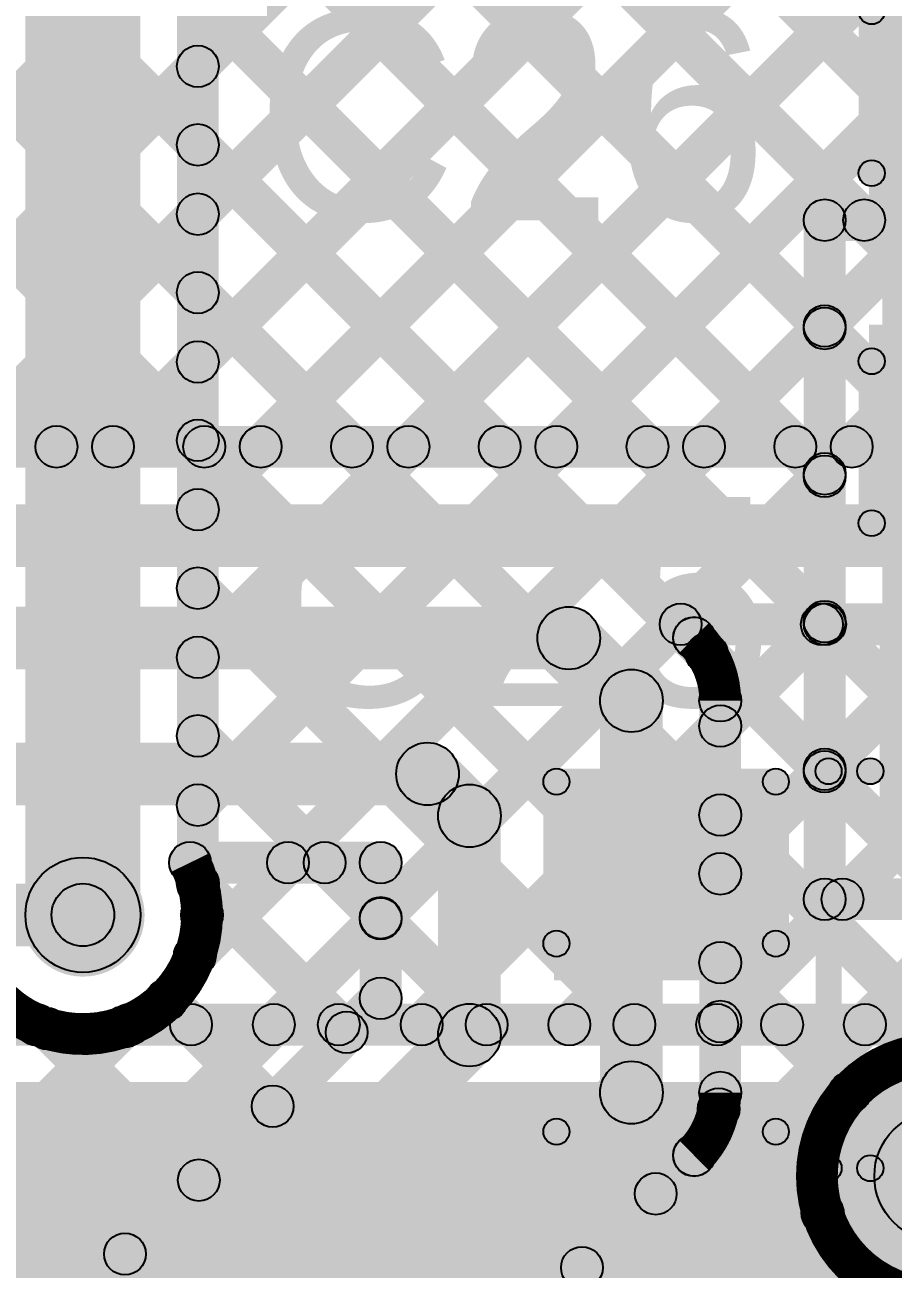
# Model space of a CAD drawing. Header units: millimetres. Extents: x -0.28 to 3.03, y -0.05 to 3.12.
# Drawn here: x 1.9059 to 2.0721, y 0.7982 to 1.0364 of the extents above; entities that cross this region are included whole.
import ezdxf

# ---------------------------------------------------------------- set-up
doc = ezdxf.new("R2010")
doc.units = ezdxf.units.MM
doc.header["$MEASUREMENT"] = 0
for name, color, linetype in [('BottomLayer', 5, 'Continuous'), ('TopLayer', 1, 'Continuous'), ('TopOverlay', 2, 'Continuous'), ('TopPaste', 8, 'Continuous'), ('TopSolder', 216, 'Continuous'), ('ViaHoleLayer', 16, 'Continuous')]:
    doc.layers.add(name, color=color, linetype=linetype)

# ---------------------------------------------------------------- blocks, each defined once
blk = doc.blocks.new('NTGD1100LT1G_22')
at = {"layer": 'TopLayer'}
for points in [[(-0.06299, 0.04921), (-0.02559, 0.04921), (-0.02559, 0.02559), (-0.06299, 0.02559)], [(0.02559, 0.04921), (0.06299, 0.04921), (0.06299, 0.02559), (0.02559, 0.02559)], [(-0.06299, 0.01181), (-0.02559, 0.01181), (-0.02559, -0.01181), (-0.06299, -0.01181)], [(0.02559, 0.01181), (0.06299, 0.01181), (0.06299, -0.01181), (0.02559, -0.01181)], [(-0.06299, -0.02559), (-0.02559, -0.02559), (-0.02559, -0.04921), (-0.06299, -0.04921)], [(0.02559, -0.02559), (0.06299, -0.02559), (0.06299, -0.04921), (0.02559, -0.04921)]]:
    blk.add_hatch(color=1, dxfattribs=at).paths.add_polyline_path(points)
at = {"layer": 'TopOverlay'}
h = blk.add_hatch(color=2, dxfattribs=at)
edge = h.paths.add_edge_path()
edge.add_arc((-0.038, 0.063), 0.0025, 0, 360)
h = blk.add_hatch(color=2, dxfattribs=at)
edge = h.paths.add_edge_path()
edge.add_arc((-0.038, 0.063), 0.0025, 0, 360)
for points in [[(0.038, 0.0655), (0.038, 0.0605), (-0.038, 0.0605), (-0.038, 0.0655)], [(-0.0355, 0.055), (-0.0405, 0.055), (-0.0405, 0.063), (-0.0355, 0.063)], [(0.0405, 0.055), (0.0355, 0.055), (0.0355, 0.063), (0.0405, 0.063)], [(-0.0355, -0.063), (-0.0405, -0.063), (-0.0405, -0.055), (-0.0355, -0.055)], [(0.0405, -0.063), (0.0355, -0.063), (0.0355, -0.055), (0.0405, -0.055)], [(0.038, -0.0605), (0.038, -0.0655), (-0.038, -0.0655), (-0.038, -0.0605)]]:
    blk.add_hatch(color=2, dxfattribs=at).paths.add_polyline_path(points)
h = blk.add_hatch(color=2, dxfattribs=at)
edge = h.paths.add_edge_path()
edge.add_arc((0.038, 0.063), 0.0025, 0, 360)
h = blk.add_hatch(color=2, dxfattribs=at)
edge = h.paths.add_edge_path()
edge.add_arc((0.038, 0.063), 0.0025, 0, 360)
h = blk.add_hatch(color=2, dxfattribs=at)
edge = h.paths.add_edge_path()
edge.add_arc((-0.051, 0.06), 0.0025, 0, 360)
h = blk.add_hatch(color=2, dxfattribs=at)
edge = h.paths.add_edge_path()
edge.add_arc((-0.045, 0.06), 0.0025, 0, 360)
h = blk.add_hatch(color=2, dxfattribs=at)
edge = h.paths.add_edge_path()
edge.add_arc((-0.038, 0.055), 0.0025, 0, 360)
h = blk.add_hatch(color=2, dxfattribs=at)
edge = h.paths.add_edge_path()
edge.add_arc((0.038, 0.055), 0.0025, 0, 360)
h = blk.add_hatch(color=2, dxfattribs=at)
edge = h.paths.add_edge_path()
edge.add_arc((-0.038, -0.055), 0.0025, 0, 360)
h = blk.add_hatch(color=2, dxfattribs=at)
edge = h.paths.add_edge_path()
edge.add_arc((0.038, -0.055), 0.0025, 0, 360)
h = blk.add_hatch(color=2, dxfattribs=at)
edge = h.paths.add_edge_path()
edge.add_arc((-0.038, -0.063), 0.0025, 0, 360)
h = blk.add_hatch(color=2, dxfattribs=at)
edge = h.paths.add_edge_path()
edge.add_arc((-0.038, -0.063), 0.0025, 0, 360)
h = blk.add_hatch(color=2, dxfattribs=at)
edge = h.paths.add_edge_path()
edge.add_arc((0.038, -0.063), 0.0025, 0, 360)
h = blk.add_hatch(color=2, dxfattribs=at)
edge = h.paths.add_edge_path()
edge.add_arc((0.038, -0.063), 0.0025, 0, 360)
at = {"layer": 'TopPaste'}
for points in [[(-0.06299, 0.04921), (-0.02559, 0.04921), (-0.02559, 0.02559), (-0.06299, 0.02559)], [(0.02559, 0.04921), (0.06299, 0.04921), (0.06299, 0.02559), (0.02559, 0.02559)], [(-0.06299, 0.01181), (-0.02559, 0.01181), (-0.02559, -0.01181), (-0.06299, -0.01181)], [(0.02559, 0.01181), (0.06299, 0.01181), (0.06299, -0.01181), (0.02559, -0.01181)], [(-0.06299, -0.02559), (-0.02559, -0.02559), (-0.02559, -0.04921), (-0.06299, -0.04921)], [(0.02559, -0.02559), (0.06299, -0.02559), (0.06299, -0.04921), (0.02559, -0.04921)]]:
    blk.add_hatch(color=8, dxfattribs=at).paths.add_polyline_path(points)
at = {"layer": 'TopSolder'}
for points in [[(-0.06699, 0.05321), (-0.02159, 0.05321), (-0.02159, 0.02159), (-0.06699, 0.02159)], [(0.02159, 0.05321), (0.06699, 0.05321), (0.06699, 0.02159), (0.02159, 0.02159)], [(-0.06699, 0.01581), (-0.02159, 0.01581), (-0.02159, -0.01581), (-0.06699, -0.01581)], [(0.02159, 0.01581), (0.06699, 0.01581), (0.06699, -0.01581), (0.02159, -0.01581)], [(-0.06699, -0.02159), (-0.02159, -0.02159), (-0.02159, -0.05321), (-0.06699, -0.05321)], [(0.02159, -0.02159), (0.06699, -0.02159), (0.06699, -0.05321), (0.02159, -0.05321)]]:
    blk.add_hatch(color=216, dxfattribs=at).paths.add_polyline_path(points)
at = {"layer": 'TopOverlay', "const_width": 0.005}
blk.add_lwpolyline([(-0.045, 0.06, 1), (-0.051, 0.06, 1)], format="xyb", close=True, dxfattribs=at)
at = {"layer": 'TopOverlay'}
for centre in [(-0.038, 0.063), (-0.038, 0.063), (0.038, 0.063), (0.038, 0.063), (-0.051, 0.06), (-0.045, 0.06), (-0.038, 0.055), (0.038, 0.055), (-0.038, -0.055), (0.038, -0.055), (-0.038, -0.063), (-0.038, -0.063), (0.038, -0.063), (0.038, -0.063)]:
    blk.add_circle(centre, 0.0025, dxfattribs=at)
blk = doc.blocks.new('C__0603_89')
at = {"layer": 'TopLayer'}
for points in [[(-0.015, 0.0175), (-0.015, -0.0175), (-0.045, -0.0175), (-0.045, 0.0175)], [(0.045, 0.0175), (0.045, -0.0175), (0.015, -0.0175), (0.015, 0.0175)]]:
    blk.add_hatch(color=1, dxfattribs=at).paths.add_polyline_path(points)
at = {"layer": 'TopOverlay'}
h = blk.add_hatch(color=2, dxfattribs=at)
edge = h.paths.add_edge_path()
edge.add_arc((-0.049, 0.021), 0.0025, 0, 360)
h = blk.add_hatch(color=2, dxfattribs=at)
edge = h.paths.add_edge_path()
edge.add_arc((-0.049, 0.021), 0.0025, 0, 360)
for points in [[(-0.018, 0.0235), (-0.018, 0.0185), (-0.049, 0.0185), (-0.049, 0.0235)], [(0.049, 0.0235), (0.049, 0.0185), (0.018, 0.0185), (0.018, 0.0235)], [(-0.0465, -0.021), (-0.0515, -0.021), (-0.0515, 0.021), (-0.0465, 0.021)], [(0.0515, -0.021), (0.0465, -0.021), (0.0465, 0.021), (0.0515, 0.021)], [(-0.018, -0.0185), (-0.018, -0.0235), (-0.049, -0.0235), (-0.049, -0.0185)], [(0.049, -0.0185), (0.049, -0.0235), (0.018, -0.0235), (0.018, -0.0185)]]:
    blk.add_hatch(color=2, dxfattribs=at).paths.add_polyline_path(points)
h = blk.add_hatch(color=2, dxfattribs=at)
edge = h.paths.add_edge_path()
edge.add_arc((-0.018, 0.021), 0.0025, 0, 360)
h = blk.add_hatch(color=2, dxfattribs=at)
edge = h.paths.add_edge_path()
edge.add_arc((0.018, 0.021), 0.0025, 0, 360)
h = blk.add_hatch(color=2, dxfattribs=at)
edge = h.paths.add_edge_path()
edge.add_arc((0.049, 0.021), 0.0025, 0, 360)
h = blk.add_hatch(color=2, dxfattribs=at)
edge = h.paths.add_edge_path()
edge.add_arc((0.049, 0.021), 0.0025, 0, 360)
h = blk.add_hatch(color=2, dxfattribs=at)
edge = h.paths.add_edge_path()
edge.add_arc((-0.049, -0.021), 0.0025, 0, 360)
h = blk.add_hatch(color=2, dxfattribs=at)
edge = h.paths.add_edge_path()
edge.add_arc((-0.049, -0.021), 0.0025, 0, 360)
h = blk.add_hatch(color=2, dxfattribs=at)
edge = h.paths.add_edge_path()
edge.add_arc((-0.018, -0.021), 0.0025, 0, 360)
h = blk.add_hatch(color=2, dxfattribs=at)
edge = h.paths.add_edge_path()
edge.add_arc((0.018, -0.021), 0.0025, 0, 360)
h = blk.add_hatch(color=2, dxfattribs=at)
edge = h.paths.add_edge_path()
edge.add_arc((0.049, -0.021), 0.0025, 0, 360)
h = blk.add_hatch(color=2, dxfattribs=at)
edge = h.paths.add_edge_path()
edge.add_arc((0.049, -0.021), 0.0025, 0, 360)
at = {"layer": 'TopPaste'}
for points in [[(-0.015, 0.0175), (-0.015, -0.0175), (-0.045, -0.0175), (-0.045, 0.0175)], [(0.045, 0.0175), (0.045, -0.0175), (0.015, -0.0175), (0.015, 0.0175)]]:
    blk.add_hatch(color=8, dxfattribs=at).paths.add_polyline_path(points)
at = {"layer": 'TopSolder'}
for points in [[(-0.011, 0.0215), (-0.011, -0.0215), (-0.049, -0.0215), (-0.049, 0.0215)], [(0.049, 0.0215), (0.049, -0.0215), (0.011, -0.0215), (0.011, 0.0215)]]:
    blk.add_hatch(color=216, dxfattribs=at).paths.add_polyline_path(points)
at = {"layer": 'TopOverlay'}
for centre in [(-0.049, 0.021), (-0.049, 0.021), (-0.018, 0.021), (0.018, 0.021), (0.049, 0.021), (0.049, 0.021), (-0.049, -0.021), (-0.049, -0.021), (-0.018, -0.021), (0.018, -0.021), (0.049, -0.021), (0.049, -0.021)]:
    blk.add_circle(centre, 0.0025, dxfattribs=at)
blk = doc.blocks.new('C__0603_90')
at = {"layer": 'TopLayer'}
for points in [[(-0.015, 0.0175), (-0.015, -0.0175), (-0.045, -0.0175), (-0.045, 0.0175)], [(0.045, 0.0175), (0.045, -0.0175), (0.015, -0.0175), (0.015, 0.0175)]]:
    blk.add_hatch(color=1, dxfattribs=at).paths.add_polyline_path(points)
at = {"layer": 'TopOverlay'}
h = blk.add_hatch(color=2, dxfattribs=at)
edge = h.paths.add_edge_path()
edge.add_arc((-0.049, 0.021), 0.0025, 0, 360)
h = blk.add_hatch(color=2, dxfattribs=at)
edge = h.paths.add_edge_path()
edge.add_arc((-0.049, 0.021), 0.0025, 0, 360)
for points in [[(-0.049, 0.0185), (-0.049, 0.0235), (-0.018, 0.0235), (-0.018, 0.0185)], [(0.018, 0.0185), (0.018, 0.0235), (0.049, 0.0235), (0.049, 0.0185)], [(-0.0515, 0.021), (-0.0465, 0.021), (-0.0465, -0.021), (-0.0515, -0.021)], [(0.0465, 0.021), (0.0515, 0.021), (0.0515, -0.021), (0.0465, -0.021)], [(-0.049, -0.0235), (-0.049, -0.0185), (-0.018, -0.0185), (-0.018, -0.0235)], [(0.018, -0.0235), (0.018, -0.0185), (0.049, -0.0185), (0.049, -0.0235)]]:
    blk.add_hatch(color=2, dxfattribs=at).paths.add_polyline_path(points)
h = blk.add_hatch(color=2, dxfattribs=at)
edge = h.paths.add_edge_path()
edge.add_arc((-0.018, 0.021), 0.0025, 0, 360)
h = blk.add_hatch(color=2, dxfattribs=at)
edge = h.paths.add_edge_path()
edge.add_arc((0.018, 0.021), 0.0025, 0, 360)
h = blk.add_hatch(color=2, dxfattribs=at)
edge = h.paths.add_edge_path()
edge.add_arc((0.049, 0.021), 0.0025, 0, 360)
h = blk.add_hatch(color=2, dxfattribs=at)
edge = h.paths.add_edge_path()
edge.add_arc((0.049, 0.021), 0.0025, 0, 360)
h = blk.add_hatch(color=2, dxfattribs=at)
edge = h.paths.add_edge_path()
edge.add_arc((-0.049, -0.021), 0.0025, 0, 360)
h = blk.add_hatch(color=2, dxfattribs=at)
edge = h.paths.add_edge_path()
edge.add_arc((-0.049, -0.021), 0.0025, 0, 360)
h = blk.add_hatch(color=2, dxfattribs=at)
edge = h.paths.add_edge_path()
edge.add_arc((-0.018, -0.021), 0.0025, 0, 360)
h = blk.add_hatch(color=2, dxfattribs=at)
edge = h.paths.add_edge_path()
edge.add_arc((0.018, -0.021), 0.0025, 0, 360)
h = blk.add_hatch(color=2, dxfattribs=at)
edge = h.paths.add_edge_path()
edge.add_arc((0.049, -0.021), 0.0025, 0, 360)
h = blk.add_hatch(color=2, dxfattribs=at)
edge = h.paths.add_edge_path()
edge.add_arc((0.049, -0.021), 0.0025, 0, 360)
at = {"layer": 'TopPaste'}
for points in [[(-0.015, 0.0175), (-0.015, -0.0175), (-0.045, -0.0175), (-0.045, 0.0175)], [(0.045, 0.0175), (0.045, -0.0175), (0.015, -0.0175), (0.015, 0.0175)]]:
    blk.add_hatch(color=8, dxfattribs=at).paths.add_polyline_path(points)
at = {"layer": 'TopSolder'}
for points in [[(-0.011, 0.0215), (-0.011, -0.0215), (-0.049, -0.0215), (-0.049, 0.0215)], [(0.049, 0.0215), (0.049, -0.0215), (0.011, -0.0215), (0.011, 0.0215)]]:
    blk.add_hatch(color=216, dxfattribs=at).paths.add_polyline_path(points)
at = {"layer": 'TopOverlay'}
for centre in [(-0.049, 0.021), (-0.049, 0.021), (-0.018, 0.021), (0.018, 0.021), (0.049, 0.021), (0.049, 0.021), (-0.049, -0.021), (-0.049, -0.021), (-0.018, -0.021), (0.018, -0.021), (0.049, -0.021), (0.049, -0.021)]:
    blk.add_circle(centre, 0.0025, dxfattribs=at)

msp = doc.modelspace()

# ---------------------------------------------------------------- hatches: boundary and pattern name
at = {"layer": 'BottomLayer'}
for points in [[(1.87559, 1.21259), (1.88125, 1.21825), (2.0815, 1.01799), (2.07585, 1.01233)], [(1.86084, 1.19906), (1.8665, 1.20471), (2.10876, 0.96244), (2.10311, 0.95679)], [(1.84073, 0.95279), (1.83507, 0.95845), (2.07467, 1.19805), (2.08033, 1.19239)], [(1.85946, 1.17215), (1.86512, 1.17781), (2.08447, 0.95845), (2.07882, 0.95279)], [(1.86901, 0.95279), (1.86336, 0.95845), (2.07467, 1.16977), (2.08033, 1.16411)], [(1.84104, 1.16229), (1.84669, 1.16795), (2.05619, 0.95845), (2.05053, 0.95279)], [(1.83163, 1.14341), (1.83729, 1.14907), (2.02791, 0.95845), (2.02225, 0.95279)], [(1.8973, 0.95279), (1.89164, 0.95845), (2.07467, 1.14148), (2.08033, 1.13582)], [(1.81406, 1.1327), (1.81972, 1.13835), (1.99962, 0.95845), (1.99396, 0.95279)], [(1.80247, 1.116), (1.80813, 1.12166), (1.97134, 0.95845), (1.96568, 0.95279)], [(1.92558, 0.95279), (1.91993, 0.95845), (2.07467, 1.1132), (2.08033, 1.10754)], [(1.78832, 1.10187), (1.79398, 1.10752), (1.94305, 0.95845), (1.9374, 0.95279)], [(1.77165, 1.09025), (1.77731, 1.09591), (1.91477, 0.95845), (1.90911, 0.95279)], [(1.95387, 0.95279), (1.94821, 0.95845), (2.07467, 1.08491), (2.08033, 1.07926)], [(1.98215, 0.95279), (1.97649, 0.95845), (2.07467, 1.05663), (2.08033, 1.05097)], [(2.01043, 0.95279), (2.00478, 0.95845), (2.07467, 1.02834), (2.08033, 1.02269)], [(2.03872, 0.95279), (2.03306, 0.95845), (2.08244, 1.00783), (2.0881, 1.00217)], [(2.067, 0.95279), (2.06135, 0.95845), (2.09658, 0.99368), (2.10224, 0.98803)], [(1.49942, 0.95162), (1.49942, 0.95962), (2.10709, 0.95962), (2.10709, 0.95162)], [(1.49238, 0.93262), (1.49238, 0.94462), (2.13956, 0.94462), (2.13956, 0.93262)], [(0.919, 0.913), (0.919, 0.925), (2.01, 0.925), (2.01, 0.913)], [(2.02859, 0.91879), (2.03425, 0.92445), (2.03683, 0.92187), (2.03117, 0.91621)], [(2.03142, 0.91762), (2.03142, 0.92562), (2.13436, 0.92562), (2.13436, 0.91762)], [(2.04183, 0.87105), (2.03617, 0.87671), (2.08392, 0.92445), (2.08957, 0.91879)], [(2.04183, 0.84277), (2.03617, 0.84842), (2.1122, 0.92445), (2.11786, 0.91879)], [(2.04183, 0.89933), (2.03617, 0.90499), (2.05563, 0.92445), (2.06129, 0.91879)], [(2.05625, 0.91879), (2.06191, 0.92445), (2.14403, 0.84233), (2.13837, 0.83667)], [(2.00576, 0.91476), (2.01424, 0.92324), (2.02624, 0.91124), (2.01776, 0.90276)], [(2.03361, 0.91315), (2.03926, 0.91881), (2.11574, 0.84233), (2.11009, 0.83667)], [(2.00594, 0.7786), (2.00029, 0.78425), (2.13153, 0.9155), (2.13719, 0.90984)], [(2.028, 0.832), (2.016, 0.832), (2.016, 0.907), (2.028, 0.907)], [(2.043, 0.832), (2.035, 0.832), (2.035, 0.907), (2.043, 0.907)], [(0.873, 0.887), (0.873, 0.899), (1.98297, 0.899), (1.98297, 0.887)], [(1.97873, 0.88876), (1.98721, 0.89724), (1.99524, 0.88921), (1.98676, 0.88073)], [(2.03617, 0.8823), (2.04183, 0.88796), (2.08746, 0.84233), (2.0818, 0.83667)], [(1.997, 0.843), (1.985, 0.843), (1.985, 0.88497), (1.997, 0.88497)], [(1.9375, 0.872), (1.9375, 0.88), (1.974, 0.88), (1.974, 0.872)], [(1.94125, 0.85532), (1.93559, 0.86098), (1.95344, 0.87883), (1.9591, 0.87317)], [(1.96045, 0.87317), (1.96611, 0.87883), (1.97683, 0.86811), (1.97117, 0.86245)], [(1.93618, 0.86915), (1.94184, 0.87481), (1.9703, 0.84635), (1.96465, 0.84069)], [(1.978, 0.85004), (1.97, 0.85004), (1.97, 0.876), (1.978, 0.876)], [(0.82003, 0.86), (0.82003, 0.872), (1.917, 0.872), (1.917, 0.86)], [(1.16229, 0.04808), (1.15663, 0.05373), (1.97117, 0.86828), (1.97683, 0.86262)], [(2.03617, 0.85402), (2.04183, 0.85967), (2.06664, 0.83486), (2.06099, 0.8292)], [(1.86391, 0.7343), (1.85826, 0.73996), (1.97117, 0.85287), (1.97683, 0.84721)], [(1.87431, 0.84617), (1.87997, 0.85183), (1.92788, 0.80392), (1.92222, 0.79826)], [(1.93016, 0.8469), (1.93581, 0.85255), (1.95616, 0.8322), (1.95051, 0.82655)], [(1.134, 0.04808), (1.12835, 0.05373), (1.92202, 0.84741), (1.92768, 0.84175)], [(1.87733, 0.72084), (1.86884, 0.72933), (1.98676, 0.84724), (1.99524, 0.83876)], [(1.90737, 0.8414), (1.91303, 0.84706), (1.94202, 0.81806), (1.93636, 0.8124)], [(1.92183, 0.72334), (1.91334, 0.73183), (2.01776, 0.83624), (2.02624, 0.82776)], [(2.03588, 0.82603), (2.04154, 0.83168), (2.0614, 0.81182), (2.05574, 0.80616)], [(1.99348, 0.77379), (1.98783, 0.77944), (2.03117, 0.82279), (2.03683, 0.81713)], [(2.02383, 0.80979), (2.02949, 0.81545), (2.06061, 0.78433), (2.05495, 0.77867)], [(2.0343, 0.77867), (2.02865, 0.78433), (2.05584, 0.81152), (2.06149, 0.80586)], [(2.00969, 0.79565), (2.01535, 0.8013), (2.03232, 0.78433), (2.02667, 0.77867)]]:
    msp.add_hatch(color=5, dxfattribs=at).paths.add_polyline_path(points)
h = msp.add_hatch(color=5, dxfattribs=at)
edge = h.paths.add_edge_path()
edge.add_arc((1.91194, 0.95562), 0.004, 0, 360)
h = msp.add_hatch(color=5, dxfattribs=at)
edge = h.paths.add_edge_path()
edge.add_arc((1.92275, 0.95562), 0.004, 0, 360)
h = msp.add_hatch(color=5, dxfattribs=at)
edge = h.paths.add_edge_path()
edge.add_arc((1.94022, 0.95562), 0.004, 0, 360)
h = msp.add_hatch(color=5, dxfattribs=at)
edge = h.paths.add_edge_path()
edge.add_arc((1.95104, 0.95562), 0.004, 0, 360)
h = msp.add_hatch(color=5, dxfattribs=at)
edge = h.paths.add_edge_path()
edge.add_arc((1.96851, 0.95562), 0.004, 0, 360)
h = msp.add_hatch(color=5, dxfattribs=at)
edge = h.paths.add_edge_path()
edge.add_arc((1.97932, 0.95562), 0.004, 0, 360)
h = msp.add_hatch(color=5, dxfattribs=at)
edge = h.paths.add_edge_path()
edge.add_arc((1.99679, 0.95562), 0.004, 0, 360)
h = msp.add_hatch(color=5, dxfattribs=at)
edge = h.paths.add_edge_path()
edge.add_arc((2.00761, 0.95562), 0.004, 0, 360)
h = msp.add_hatch(color=5, dxfattribs=at)
edge = h.paths.add_edge_path()
edge.add_arc((2.02508, 0.95562), 0.004, 0, 360)
h = msp.add_hatch(color=5, dxfattribs=at)
edge = h.paths.add_edge_path()
edge.add_arc((2.03589, 0.95562), 0.004, 0, 360)
h = msp.add_hatch(color=5, dxfattribs=at)
edge = h.paths.add_edge_path()
edge.add_arc((2.05336, 0.95562), 0.004, 0, 360)
h = msp.add_hatch(color=5, dxfattribs=at)
edge = h.paths.add_edge_path()
edge.add_arc((2.06418, 0.95562), 0.004, 0, 360)
h = msp.add_hatch(color=5, dxfattribs=at)
edge = h.paths.add_edge_path()
edge.add_arc((2.01, 0.919), 0.006, 0, 360)
h = msp.add_hatch(color=5, dxfattribs=at)
edge = h.paths.add_edge_path()
edge.add_arc((2.01, 0.919), 0.006, 0, 360)
h = msp.add_hatch(color=5, dxfattribs=at)
edge = h.paths.add_edge_path()
edge.add_arc((2.03142, 0.92162), 0.004, 0, 360)
h = msp.add_hatch(color=5, dxfattribs=at)
edge = h.paths.add_edge_path()
edge.add_arc((2.03142, 0.92162), 0.004, 0, 360)
h = msp.add_hatch(color=5, dxfattribs=at)
edge = h.paths.add_edge_path()
edge.add_arc((2.05846, 0.92162), 0.004, 0, 360)
h = msp.add_hatch(color=5, dxfattribs=at)
edge = h.paths.add_edge_path()
edge.add_arc((2.05908, 0.92162), 0.004, 0, 360)
h = msp.add_hatch(color=5, dxfattribs=at)
edge = h.paths.add_edge_path()
edge.add_arc((2.034, 0.91904), 0.004, 0, 360)
h = msp.add_hatch(color=5, dxfattribs=at)
edge = h.paths.add_edge_path()
edge.add_arc((2.034, 0.91904), 0.004, 0, 360)
h = msp.add_hatch(color=5, dxfattribs=at)
edge = h.paths.add_edge_path()
edge.add_arc((2.03402, 0.91902), 0.004, 0, 360)
h = msp.add_hatch(color=5, dxfattribs=at)
edge = h.paths.add_edge_path()
edge.add_arc((2.03643, 0.91598), 0.004, 0, 360)
h = msp.add_hatch(color=5, dxfattribs=at)
edge = h.paths.add_edge_path()
edge.add_arc((2.022, 0.907), 0.006, 0, 360)
h = msp.add_hatch(color=5, dxfattribs=at)
edge = h.paths.add_edge_path()
edge.add_arc((2.022, 0.907), 0.006, 0, 360)
h = msp.add_hatch(color=5, dxfattribs=at)
edge = h.paths.add_edge_path()
edge.add_arc((2.039, 0.907), 0.004, 0, 360)
h = msp.add_hatch(color=5, dxfattribs=at)
edge = h.paths.add_edge_path()
edge.add_arc((2.039, 0.907), 0.004, 0, 360)
h = msp.add_hatch(color=5, dxfattribs=at)
edge = h.paths.add_edge_path()
edge.add_arc((2.039, 0.907), 0.004, 0, 360)
h = msp.add_hatch(color=5, dxfattribs=at)
edge = h.paths.add_edge_path()
edge.add_arc((2.039, 0.90216), 0.004, 0, 360)
h = msp.add_hatch(color=5, dxfattribs=at)
edge = h.paths.add_edge_path()
edge.add_arc((1.98297, 0.893), 0.006, 0, 360)
h = msp.add_hatch(color=5, dxfattribs=at)
edge = h.paths.add_edge_path()
edge.add_arc((1.98297, 0.893), 0.006, 0, 360)
h = msp.add_hatch(color=5, dxfattribs=at)
edge = h.paths.add_edge_path()
edge.add_arc((1.991, 0.88497), 0.006, 0, 360)
h = msp.add_hatch(color=5, dxfattribs=at)
edge = h.paths.add_edge_path()
edge.add_arc((1.991, 0.88497), 0.006, 0, 360)
h = msp.add_hatch(color=5, dxfattribs=at)
edge = h.paths.add_edge_path()
edge.add_arc((2.039, 0.88513), 0.004, 0, 360)
h = msp.add_hatch(color=5, dxfattribs=at)
edge = h.paths.add_edge_path()
edge.add_arc((1.9375, 0.876), 0.004, 0, 360)
h = msp.add_hatch(color=5, dxfattribs=at)
edge = h.paths.add_edge_path()
edge.add_arc((1.9375, 0.876), 0.004, 0, 360)
h = msp.add_hatch(color=5, dxfattribs=at)
edge = h.paths.add_edge_path()
edge.add_arc((1.95627, 0.876), 0.004, 0, 360)
h = msp.add_hatch(color=5, dxfattribs=at)
edge = h.paths.add_edge_path()
edge.add_arc((1.96328, 0.876), 0.004, 0, 360)
h = msp.add_hatch(color=5, dxfattribs=at)
edge = h.paths.add_edge_path()
edge.add_arc((1.974, 0.876), 0.004, 0, 360)
h = msp.add_hatch(color=5, dxfattribs=at)
edge = h.paths.add_edge_path()
edge.add_arc((1.974, 0.876), 0.004, 0, 360)
h = msp.add_hatch(color=5, dxfattribs=at)
edge = h.paths.add_edge_path()
edge.add_arc((1.917, 0.866), 0.01181, 0, 360)
h = msp.add_hatch(color=5, dxfattribs=at)
edge = h.paths.add_edge_path()
edge.add_arc((2.039, 0.87388), 0.004, 0, 360)
h = msp.add_hatch(color=5, dxfattribs=at)
edge = h.paths.add_edge_path()
edge.add_arc((1.93901, 0.87198), 0.004, 0, 360)
h = msp.add_hatch(color=5, dxfattribs=at)
edge = h.paths.add_edge_path()
edge.add_arc((1.917, 0.866), 0.006, 0, 360)
h = msp.add_hatch(color=5, dxfattribs=at)
edge = h.paths.add_edge_path()
edge.add_arc((1.93981, 0.866), 0.004, 0, 360)
h = msp.add_hatch(color=5, dxfattribs=at)
edge = h.paths.add_edge_path()
edge.add_arc((1.93981, 0.866), 0.004, 0, 360)
h = msp.add_hatch(color=5, dxfattribs=at)
edge = h.paths.add_edge_path()
edge.add_arc((1.974, 0.86545), 0.004, 0, 360)
h = msp.add_hatch(color=5, dxfattribs=at)
edge = h.paths.add_edge_path()
edge.add_arc((1.974, 0.86528), 0.004, 0, 360)
h = msp.add_hatch(color=5, dxfattribs=at)
edge = h.paths.add_edge_path()
edge.add_arc((1.93842, 0.85815), 0.004, 0, 360)
h = msp.add_hatch(color=5, dxfattribs=at)
edge = h.paths.add_edge_path()
edge.add_arc((2.039, 0.85685), 0.004, 0, 360)
h = msp.add_hatch(color=5, dxfattribs=at)
edge = h.paths.add_edge_path()
edge.add_arc((1.93298, 0.84973), 0.004, 0, 360)
h = msp.add_hatch(color=5, dxfattribs=at)
edge = h.paths.add_edge_path()
edge.add_arc((1.974, 0.85004), 0.004, 0, 360)
h = msp.add_hatch(color=5, dxfattribs=at)
edge = h.paths.add_edge_path()
edge.add_arc((1.974, 0.85004), 0.004, 0, 360)
h = msp.add_hatch(color=5, dxfattribs=at)
edge = h.paths.add_edge_path()
edge.add_arc((1.9102, 0.84423), 0.004, 0, 360)
h = msp.add_hatch(color=5, dxfattribs=at)
edge = h.paths.add_edge_path()
edge.add_arc((1.92485, 0.84458), 0.004, 0, 360)
h = msp.add_hatch(color=5, dxfattribs=at)
edge = h.paths.add_edge_path()
edge.add_arc((1.991, 0.843), 0.006, 0, 360)
h = msp.add_hatch(color=5, dxfattribs=at)
edge = h.paths.add_edge_path()
edge.add_arc((1.991, 0.843), 0.006, 0, 360)
h = msp.add_hatch(color=5, dxfattribs=at)
edge = h.paths.add_edge_path()
edge.add_arc((2.039, 0.84559), 0.004, 0, 360)
h = msp.add_hatch(color=5, dxfattribs=at)
edge = h.paths.add_edge_path()
edge.add_arc((1.96748, 0.84352), 0.004, 0, 360)
h = msp.add_hatch(color=5, dxfattribs=at)
edge = h.paths.add_edge_path()
edge.add_arc((2.022, 0.832), 0.006, 0, 360)
h = msp.add_hatch(color=5, dxfattribs=at)
edge = h.paths.add_edge_path()
edge.add_arc((2.022, 0.832), 0.006, 0, 360)
h = msp.add_hatch(color=5, dxfattribs=at)
edge = h.paths.add_edge_path()
edge.add_arc((2.039, 0.832), 0.004, 0, 360)
h = msp.add_hatch(color=5, dxfattribs=at)
edge = h.paths.add_edge_path()
edge.add_arc((2.039, 0.832), 0.004, 0, 360)
h = msp.add_hatch(color=5, dxfattribs=at)
edge = h.paths.add_edge_path()
edge.add_arc((2.039, 0.832), 0.004, 0, 360)
h = msp.add_hatch(color=5, dxfattribs=at)
edge = h.paths.add_edge_path()
edge.add_arc((2.06382, 0.83203), 0.004, 0, 360)
h = msp.add_hatch(color=5, dxfattribs=at)
edge = h.paths.add_edge_path()
edge.add_arc((1.95333, 0.82938), 0.004, 0, 360)
h = msp.add_hatch(color=5, dxfattribs=at)
edge = h.paths.add_edge_path()
edge.add_arc((2.03871, 0.82886), 0.004, 0, 360)
h = msp.add_hatch(color=5, dxfattribs=at)
edge = h.paths.add_edge_path()
edge.add_arc((2.081, 0.816), 0.0125, 0, 360)
h = msp.add_hatch(color=5, dxfattribs=at)
edge = h.paths.add_edge_path()
edge.add_arc((2.081, 0.816), 0.01181, 0, 360)
h = msp.add_hatch(color=5, dxfattribs=at)
edge = h.paths.add_edge_path()
edge.add_arc((2.034, 0.81996), 0.004, 0, 360)
h = msp.add_hatch(color=5, dxfattribs=at)
edge = h.paths.add_edge_path()
edge.add_arc((2.034, 0.81996), 0.004, 0, 360)
h = msp.add_hatch(color=5, dxfattribs=at)
edge = h.paths.add_edge_path()
edge.add_arc((2.03402, 0.81998), 0.004, 0, 360)
h = msp.add_hatch(color=5, dxfattribs=at)
edge = h.paths.add_edge_path()
edge.add_arc((1.93919, 0.81523), 0.004, 0, 360)
h = msp.add_hatch(color=5, dxfattribs=at)
edge = h.paths.add_edge_path()
edge.add_arc((2.02666, 0.81262), 0.004, 0, 360)
h = msp.add_hatch(color=5, dxfattribs=at)
edge = h.paths.add_edge_path()
edge.add_arc((2.05857, 0.80899), 0.004, 0, 360)
h = msp.add_hatch(color=5, dxfattribs=at)
edge = h.paths.add_edge_path()
edge.add_arc((2.05867, 0.80869), 0.004, 0, 360)
h = msp.add_hatch(color=5, dxfattribs=at)
edge = h.paths.add_edge_path()
edge.add_arc((1.92505, 0.80109), 0.004, 0, 360)
h = msp.add_hatch(color=5, dxfattribs=at)
edge = h.paths.add_edge_path()
edge.add_arc((2.01252, 0.79848), 0.004, 0, 360)
at = {"layer": 'TopLayer'}
for points in [[(1.94183, 0.99732), (1.93617, 1.00298), (2.06383, 1.13064), (2.06948, 1.12498)], [(1.94183, 0.96904), (1.93617, 0.9747), (2.09211, 1.13064), (2.09777, 1.12498)], [(1.94183, 0.94076), (1.93617, 0.94641), (2.1204, 1.13064), (2.12605, 1.12498)], [(1.94183, 1.02561), (1.93617, 1.03127), (2.03554, 1.13064), (2.0412, 1.12498)], [(1.94183, 0.91247), (1.93617, 0.91813), (2.14787, 1.12983), (2.15353, 1.12417)], [(1.98015, 1.10803), (1.9858, 1.11369), (2.09767, 1.00183), (2.09201, 0.99617)], [(1.966, 1.09389), (1.97166, 1.09955), (2.06938, 1.00183), (2.06372, 0.99617)], [(1.95186, 1.07975), (1.95752, 1.08541), (2.06183, 0.9811), (2.05617, 0.97544)], [(1.928, 0.866), (1.906, 0.866), (1.906, 1.076), (1.928, 1.076)], [(1.93772, 1.06561), (1.94338, 1.07126), (2.06183, 0.95281), (2.05617, 0.94716)], [(1.943, 0.87203), (1.935, 0.87203), (1.935, 1.06689), (1.943, 1.06689)], [(1.94183, 0.88419), (1.93617, 0.88984), (2.11192, 1.06559), (2.11758, 1.05994)], [(1.93617, 1.03887), (1.94183, 1.04453), (2.06183, 0.92453), (2.05617, 0.91887)], [(1.93617, 1.01059), (1.94183, 1.01624), (2.06183, 0.89624), (2.05617, 0.89059)], [(2.059, 0.995), (2.059, 1.003), (2.099, 1.003), (2.099, 0.995)], [(2.063, 0.869), (2.055, 0.869), (2.055, 0.999), (2.063, 0.999)], [(1.93617, 0.9823), (1.94183, 0.98796), (2.08196, 0.84783), (2.0763, 0.84217)], [(2.07, 0.88), (2.134, 0.88), (2.134, 0.988), (2.07, 0.988)], [(1.94125, 0.85532), (1.93559, 0.86098), (2.05617, 0.98156), (2.06183, 0.9759)], [(1.93617, 0.95402), (1.94183, 0.95967), (2.05367, 0.84783), (2.04802, 0.84217)], [(1.95638, 0.84217), (1.95072, 0.84783), (2.05617, 0.95328), (2.06183, 0.94762)], [(1.93617, 0.92573), (1.94183, 0.93139), (2.02539, 0.84783), (2.01973, 0.84217)], [(1.98467, 0.84217), (1.97901, 0.84783), (2.05617, 0.92499), (2.06183, 0.91933)], [(1.93617, 0.89745), (1.94183, 0.90311), (1.99711, 0.84783), (1.99145, 0.84217)], [(2.01295, 0.84217), (2.00729, 0.84783), (2.05617, 0.89671), (2.06183, 0.89105)], [(1.93618, 0.86915), (1.94184, 0.87481), (1.96882, 0.84783), (1.96317, 0.84217)], [(2.04123, 0.84217), (2.03558, 0.84783), (2.05958, 0.87183), (2.06523, 0.86617)], [(2.059, 0.865), (2.059, 0.873), (2.13839, 0.873), (2.13839, 0.865)], [(2.06952, 0.84217), (2.06386, 0.84783), (2.08786, 0.87183), (2.09352, 0.86617)], [(1.93016, 0.8469), (1.93581, 0.85255), (1.94054, 0.84783), (1.93488, 0.84217)], [(1.656, 0.841), (1.656, 0.849), (1.90809, 0.849), (1.90809, 0.841)], [(1.92591, 0.841), (1.92591, 0.849), (2.146, 0.849), (2.146, 0.841)], [(1.667, 0.785), (2.135, 0.785), (2.135, 0.834), (1.667, 0.834)]]:
    msp.add_hatch(color=1, dxfattribs=at).paths.add_polyline_path(points)
h = msp.add_hatch(color=1, dxfattribs=at)
edge = h.paths.add_edge_path()
edge.add_arc((1.939, 1.02844), 0.004, 0, 360)
h = msp.add_hatch(color=1, dxfattribs=at)
edge = h.paths.add_edge_path()
edge.add_arc((1.939, 1.01342), 0.004, 0, 360)
h = msp.add_hatch(color=1, dxfattribs=at)
edge = h.paths.add_edge_path()
edge.add_arc((1.939, 1.00015), 0.004, 0, 360)
h = msp.add_hatch(color=1, dxfattribs=at)
edge = h.paths.add_edge_path()
edge.add_arc((2.059, 0.999), 0.004, 0, 360)
h = msp.add_hatch(color=1, dxfattribs=at)
edge = h.paths.add_edge_path()
edge.add_arc((2.059, 0.999), 0.004, 0, 360)
h = msp.add_hatch(color=1, dxfattribs=at)
edge = h.paths.add_edge_path()
edge.add_arc((2.06655, 0.999), 0.004, 0, 360)
h = msp.add_hatch(color=1, dxfattribs=at)
edge = h.paths.add_edge_path()
edge.add_arc((1.939, 0.98513), 0.004, 0, 360)
h = msp.add_hatch(color=1, dxfattribs=at)
edge = h.paths.add_edge_path()
edge.add_arc((2.059, 0.97873), 0.004, 0, 360)
h = msp.add_hatch(color=1, dxfattribs=at)
edge = h.paths.add_edge_path()
edge.add_arc((2.059, 0.97827), 0.004, 0, 360)
h = msp.add_hatch(color=1, dxfattribs=at)
edge = h.paths.add_edge_path()
edge.add_arc((1.939, 0.97187), 0.004, 0, 360)
h = msp.add_hatch(color=1, dxfattribs=at)
edge = h.paths.add_edge_path()
edge.add_arc((1.939, 0.95685), 0.004, 0, 360)
h = msp.add_hatch(color=1, dxfattribs=at)
edge = h.paths.add_edge_path()
edge.add_arc((2.059, 0.95045), 0.004, 0, 360)
h = msp.add_hatch(color=1, dxfattribs=at)
edge = h.paths.add_edge_path()
edge.add_arc((2.059, 0.94998), 0.004, 0, 360)
h = msp.add_hatch(color=1, dxfattribs=at)
edge = h.paths.add_edge_path()
edge.add_arc((1.939, 0.94358), 0.004, 0, 360)
h = msp.add_hatch(color=1, dxfattribs=at)
edge = h.paths.add_edge_path()
edge.add_arc((1.939, 0.92856), 0.004, 0, 360)
h = msp.add_hatch(color=1, dxfattribs=at)
edge = h.paths.add_edge_path()
edge.add_arc((2.059, 0.92216), 0.004, 0, 360)
h = msp.add_hatch(color=1, dxfattribs=at)
edge = h.paths.add_edge_path()
edge.add_arc((2.059, 0.9217), 0.004, 0, 360)
h = msp.add_hatch(color=1, dxfattribs=at)
edge = h.paths.add_edge_path()
edge.add_arc((1.939, 0.9153), 0.004, 0, 360)
h = msp.add_hatch(color=1, dxfattribs=at)
edge = h.paths.add_edge_path()
edge.add_arc((1.939, 0.90028), 0.004, 0, 360)
h = msp.add_hatch(color=1, dxfattribs=at)
edge = h.paths.add_edge_path()
edge.add_arc((2.059, 0.89388), 0.004, 0, 360)
h = msp.add_hatch(color=1, dxfattribs=at)
edge = h.paths.add_edge_path()
edge.add_arc((2.059, 0.89342), 0.004, 0, 360)
h = msp.add_hatch(color=1, dxfattribs=at)
edge = h.paths.add_edge_path()
edge.add_arc((1.939, 0.88702), 0.004, 0, 360)
h = msp.add_hatch(color=1, dxfattribs=at)
edge = h.paths.add_edge_path()
edge.add_arc((1.917, 0.866), 0.01181, 0, 360)
h = msp.add_hatch(color=1, dxfattribs=at)
edge = h.paths.add_edge_path()
edge.add_arc((1.917, 0.866), 0.011, 0, 360)
h = msp.add_hatch(color=1, dxfattribs=at)
edge = h.paths.add_edge_path()
edge.add_arc((1.939, 0.87203), 0.004, 0, 360)
h = msp.add_hatch(color=1, dxfattribs=at)
edge = h.paths.add_edge_path()
edge.add_arc((1.939, 0.87203), 0.004, 0, 360)
h = msp.add_hatch(color=1, dxfattribs=at)
edge = h.paths.add_edge_path()
edge.add_arc((1.93901, 0.87198), 0.004, 0, 360)
h = msp.add_hatch(color=1, dxfattribs=at)
edge = h.paths.add_edge_path()
edge.add_arc((2.059, 0.869), 0.004, 0, 360)
h = msp.add_hatch(color=1, dxfattribs=at)
edge = h.paths.add_edge_path()
edge.add_arc((2.059, 0.869), 0.004, 0, 360)
h = msp.add_hatch(color=1, dxfattribs=at)
edge = h.paths.add_edge_path()
edge.add_arc((2.06241, 0.869), 0.004, 0, 360)
h = msp.add_hatch(color=1, dxfattribs=at)
edge = h.paths.add_edge_path()
edge.add_arc((1.93981, 0.866), 0.004, 0, 360)
h = msp.add_hatch(color=1, dxfattribs=at)
edge = h.paths.add_edge_path()
edge.add_arc((1.93981, 0.866), 0.004, 0, 360)
h = msp.add_hatch(color=1, dxfattribs=at)
edge = h.paths.add_edge_path()
edge.add_arc((1.93842, 0.85815), 0.004, 0, 360)
h = msp.add_hatch(color=1, dxfattribs=at)
edge = h.paths.add_edge_path()
edge.add_arc((1.93298, 0.84973), 0.004, 0, 360)
h = msp.add_hatch(color=1, dxfattribs=at)
edge = h.paths.add_edge_path()
edge.add_arc((1.90809, 0.845), 0.004, 0, 360)
h = msp.add_hatch(color=1, dxfattribs=at)
edge = h.paths.add_edge_path()
edge.add_arc((1.90809, 0.845), 0.004, 0, 360)
h = msp.add_hatch(color=1, dxfattribs=at)
edge = h.paths.add_edge_path()
edge.add_arc((1.92591, 0.845), 0.004, 0, 360)
h = msp.add_hatch(color=1, dxfattribs=at)
edge = h.paths.add_edge_path()
edge.add_arc((1.92591, 0.845), 0.004, 0, 360)
h = msp.add_hatch(color=1, dxfattribs=at)
edge = h.paths.add_edge_path()
edge.add_arc((1.93771, 0.845), 0.004, 0, 360)
h = msp.add_hatch(color=1, dxfattribs=at)
edge = h.paths.add_edge_path()
edge.add_arc((1.95355, 0.845), 0.004, 0, 360)
h = msp.add_hatch(color=1, dxfattribs=at)
edge = h.paths.add_edge_path()
edge.add_arc((1.96599, 0.845), 0.004, 0, 360)
h = msp.add_hatch(color=1, dxfattribs=at)
edge = h.paths.add_edge_path()
edge.add_arc((1.98184, 0.845), 0.004, 0, 360)
h = msp.add_hatch(color=1, dxfattribs=at)
edge = h.paths.add_edge_path()
edge.add_arc((1.99428, 0.845), 0.004, 0, 360)
h = msp.add_hatch(color=1, dxfattribs=at)
edge = h.paths.add_edge_path()
edge.add_arc((2.01012, 0.845), 0.004, 0, 360)
h = msp.add_hatch(color=1, dxfattribs=at)
edge = h.paths.add_edge_path()
edge.add_arc((2.02256, 0.845), 0.004, 0, 360)
h = msp.add_hatch(color=1, dxfattribs=at)
edge = h.paths.add_edge_path()
edge.add_arc((2.03841, 0.845), 0.004, 0, 360)
h = msp.add_hatch(color=1, dxfattribs=at)
edge = h.paths.add_edge_path()
edge.add_arc((2.05085, 0.845), 0.004, 0, 360)
h = msp.add_hatch(color=1, dxfattribs=at)
edge = h.paths.add_edge_path()
edge.add_arc((2.06669, 0.845), 0.004, 0, 360)
h = msp.add_hatch(color=1, dxfattribs=at)
edge = h.paths.add_edge_path()
edge.add_arc((2.081, 0.816), 0.01181, 0, 360)
at = {"layer": 'ViaHoleLayer'}
h = msp.add_hatch(color=16, dxfattribs=at)
edge = h.paths.add_edge_path()
edge.add_arc((1.917, 0.866), 0.00591, 0, 360)

# ---------------------------------------------------------------- linework, layer by layer
at = {"layer": 'BottomLayer', "const_width": 0.008}
for points in [[(2.034, 0.91904, -0.199327), (2.039, 0.907)], [(2.03402, 0.91902, -0.198912), (2.039, 0.907)], [(1.9375, 0.876, -0.11394), (1.93981, 0.866)], [(1.93981, 0.866, -0.648286), (1.90179, 0.849)], [(2.081, 0.7925, -1), (2.081, 0.8395)], [(2.039, 0.832, -0.199327), (2.034, 0.81996)], [(2.039, 0.832, -0.198912), (2.03402, 0.81998)]]:
    msp.add_lwpolyline(points, format="xyb", dxfattribs=at)
at = {"layer": 'BottomLayer'}
for centre, radius in [((1.91194, 0.95562), 0.004), ((1.92275, 0.95562), 0.004), ((1.94022, 0.95562), 0.004), ((1.95104, 0.95562), 0.004), ((1.96851, 0.95562), 0.004), ((1.97932, 0.95562), 0.004), ((1.99679, 0.95562), 0.004), ((2.00761, 0.95562), 0.004), ((2.02508, 0.95562), 0.004), ((2.03589, 0.95562), 0.004), ((2.05336, 0.95562), 0.004), ((2.06418, 0.95562), 0.004), ((2.01, 0.919), 0.006), ((2.01, 0.919), 0.006), ((2.03142, 0.92162), 0.004), ((2.03142, 0.92162), 0.004), ((2.05846, 0.92162), 0.004), ((2.05908, 0.92162), 0.004), ((2.034, 0.91904), 0.004), ((2.034, 0.91904), 0.004), ((2.03402, 0.91902), 0.004), ((2.03643, 0.91598), 0.004), ((2.022, 0.907), 0.006), ((2.022, 0.907), 0.006), ((2.039, 0.907), 0.004), ((2.039, 0.907), 0.004), ((2.039, 0.907), 0.004), ((2.039, 0.90216), 0.004), ((1.98297, 0.893), 0.006), ((1.98297, 0.893), 0.006), ((1.991, 0.88497), 0.006), ((1.991, 0.88497), 0.006), ((2.039, 0.88513), 0.004), ((1.9375, 0.876), 0.004), ((1.9375, 0.876), 0.004), ((1.95627, 0.876), 0.004), ((1.96328, 0.876), 0.004), ((1.974, 0.876), 0.004), ((1.974, 0.876), 0.004), ((2.039, 0.87388), 0.004), ((1.93901, 0.87198), 0.004), ((1.917, 0.866), 0.006), ((1.93981, 0.866), 0.004), ((1.93981, 0.866), 0.004), ((1.974, 0.86545), 0.004), ((1.974, 0.86528), 0.004), ((1.93842, 0.85815), 0.004), ((2.039, 0.85685), 0.004), ((1.93298, 0.84973), 0.004), ((1.974, 0.85004), 0.004), ((1.974, 0.85004), 0.004), ((1.9102, 0.84423), 0.004), ((1.92485, 0.84458), 0.004), ((1.991, 0.843), 0.006), ((1.991, 0.843), 0.006), ((2.039, 0.84559), 0.004), ((1.96748, 0.84352), 0.004), ((2.022, 0.832), 0.006), ((2.022, 0.832), 0.006), ((2.039, 0.832), 0.004), ((2.039, 0.832), 0.004), ((2.039, 0.832), 0.004), ((2.06382, 0.83203), 0.004), ((1.95333, 0.82938), 0.004), ((2.03871, 0.82886), 0.004), ((2.081, 0.816), 0.0125), ((2.034, 0.81996), 0.004), ((2.034, 0.81996), 0.004), ((2.03402, 0.81998), 0.004), ((1.93919, 0.81523), 0.004), ((2.02666, 0.81262), 0.004), ((2.05857, 0.80899), 0.004), ((2.05867, 0.80869), 0.004), ((1.92505, 0.80109), 0.004), ((2.01252, 0.79848), 0.004)]:
    msp.add_circle(centre, radius, dxfattribs=at)
at = {"layer": 'TopLayer', "const_width": 0.008}
for points in [[(1.90809, 0.845, -0.375572), (1.895, 0.87203)], [(1.939, 0.87203, -0.066963), (1.93981, 0.866)], [(1.93981, 0.866, -0.301038), (1.92591, 0.845)]]:
    msp.add_lwpolyline(points, format="xyb", dxfattribs=at)
at = {"layer": 'TopLayer'}
for centre, radius in [((1.939, 1.02844), 0.004), ((1.939, 1.01342), 0.004), ((1.939, 1.00015), 0.004), ((2.059, 0.999), 0.004), ((2.059, 0.999), 0.004), ((2.06655, 0.999), 0.004), ((1.939, 0.98513), 0.004), ((2.059, 0.97873), 0.004), ((2.059, 0.97827), 0.004), ((1.939, 0.97187), 0.004), ((1.939, 0.95685), 0.004), ((2.059, 0.95045), 0.004), ((2.059, 0.94998), 0.004), ((1.939, 0.94358), 0.004), ((1.939, 0.92856), 0.004), ((2.059, 0.92216), 0.004), ((2.059, 0.9217), 0.004), ((1.939, 0.9153), 0.004), ((1.939, 0.90028), 0.004), ((2.059, 0.89388), 0.004), ((2.059, 0.89342), 0.004), ((1.939, 0.88702), 0.004), ((1.917, 0.866), 0.011), ((1.939, 0.87203), 0.004), ((1.939, 0.87203), 0.004), ((1.93901, 0.87198), 0.004), ((2.059, 0.869), 0.004), ((2.059, 0.869), 0.004), ((2.06241, 0.869), 0.004), ((1.93981, 0.866), 0.004), ((1.93981, 0.866), 0.004), ((1.93842, 0.85815), 0.004), ((1.93298, 0.84973), 0.004), ((1.90809, 0.845), 0.004), ((1.90809, 0.845), 0.004), ((1.92591, 0.845), 0.004), ((1.92591, 0.845), 0.004), ((1.93771, 0.845), 0.004), ((1.95355, 0.845), 0.004), ((1.96599, 0.845), 0.004), ((1.98184, 0.845), 0.004), ((1.99428, 0.845), 0.004), ((2.01012, 0.845), 0.004), ((2.02256, 0.845), 0.004), ((2.03841, 0.845), 0.004), ((2.05085, 0.845), 0.004), ((2.06669, 0.845), 0.004)]:
    msp.add_circle(centre, radius, dxfattribs=at)

# ---------------------------------------------------------------- block references
for name, p, rotation in [('C__0603_89', (2.089, 0.99), 270), ('NTGD1100LT1G_22', (2.12274, 0.85551), 270), ('C__0603_90', (2.02865, 0.84251), 90)]:
    msp.add_blockref(name, p, dxfattribs=dict(rotation=rotation))

# ---------------------------------------------------------------- texts
at = {"layer": 'TopOverlay'}
for s, p in [('C26', (1.95, 0.999)), ('C25', (1.951, 0.906))]:
    msp.add_text(s, height=0.04, dxfattribs=at).set_placement(p)

doc.saveas('drawing.dxf')
